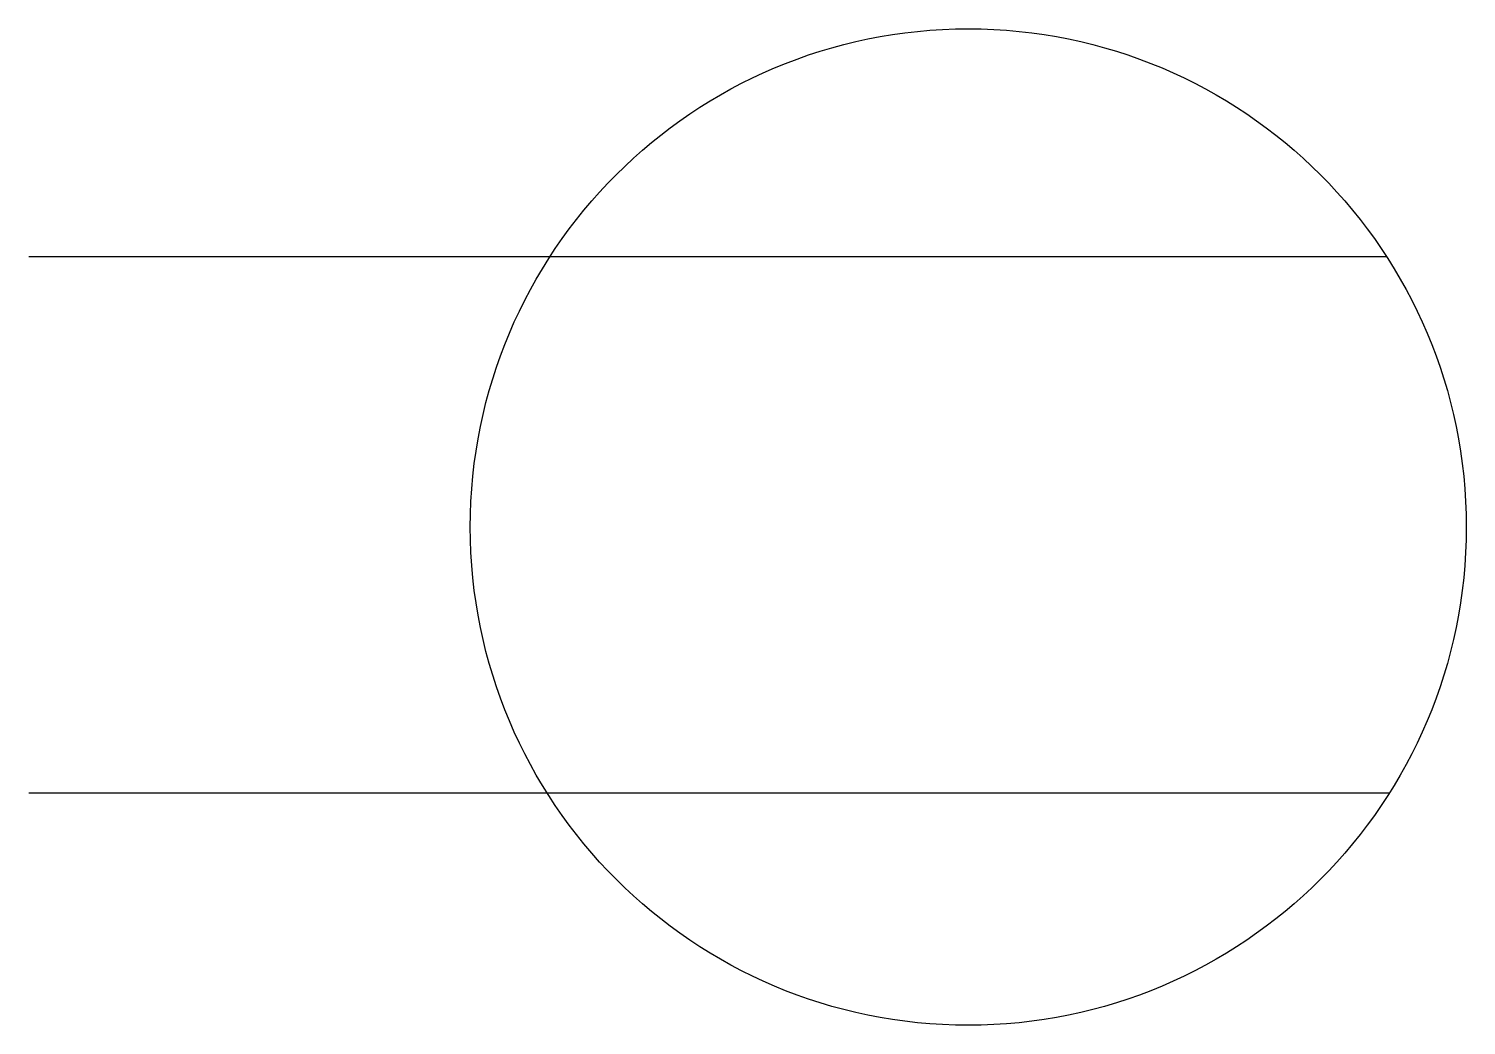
# Model space of a CAD drawing. Header units: inches. Extents: x -179 to 699, y -214 to 464.
# Drawn here: x 194.167 to 198.807, y -213.769 to -210.554 of the extents above; entities that cross this region are included whole.
import ezdxf
from ezdxf.enums import TextEntityAlignment as Align

# ---------------------------------------------------------------- set-up
doc = ezdxf.new("R2010")
doc.units = ezdxf.units.IN
doc.header["$MEASUREMENT"] = 0
doc.layers.get('0').update_dxf_attribs({"color": 1, "lineweight": 9})
doc.layers.add('E201-Electrical-2nd-floor', color=7, linetype='Continuous', lineweight=9)
doc.layers.get('E201-Electrical-2nd-floor').off()
doc.styles.add('Reg', font='Arial.ttf', dxfattribs={"height": 3})

# ---------------------------------------------------------------- blocks, each defined once
blk = doc.blocks.new('cgri')
at = {"layer": ''}
for p, q in [((291.6498, 54.8266), (291.6498, 59.2085)), ((293.3803, 54.8266), (293.3803, 59.218))]:
    blk.add_line(p, q, dxfattribs=at)
blk.add_circle((292.5225, 57.8588), 1.6072, dxfattribs=at)
blk = doc.blocks.new('*U11')
at = {"layer": 'E201-Electrical-2nd-floor'}
blk.add_blockref('cgri', (0, 0), dxfattribs=at)
at = {"style": 'Reg'}
blk.add_attdef('ID', text='', height=3, dxfattribs=at).set_placement((292.5955, 61.4318), align=Align.MIDDLE_CENTER)

msp = doc.modelspace()

# ---------------------------------------------------------------- block references
at = {"layer": 'E201-Electrical-2nd-floor', "rotation": 270}
msp.add_blockref('*U11', (139.3408, 80.361, 0.0016), dxfattribs=at)

doc.saveas('drawing.dxf')
